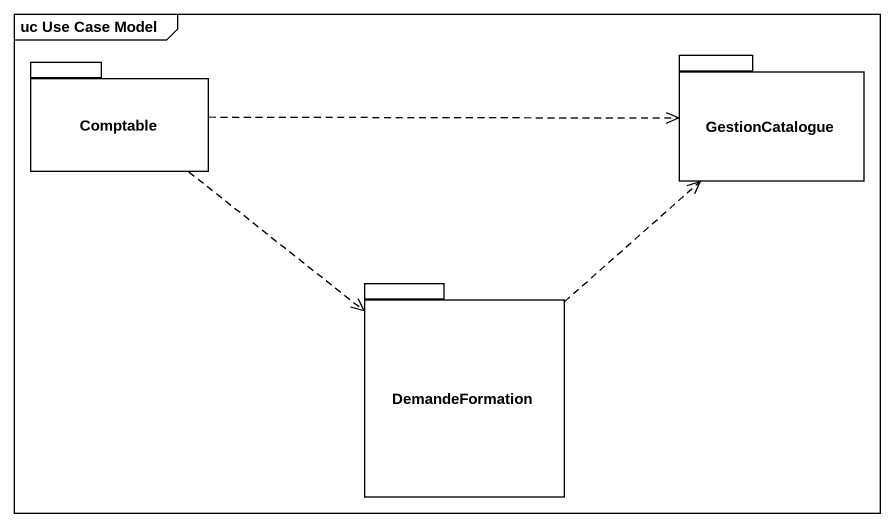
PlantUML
@startuml
mainframe uc Use Case Model
package Comptable {
}
package GestionCatalogue {
}
package DemandeFormation {
}
Comptable .right.> GestionCatalogue
Comptable ..> DemandeFormation
DemandeFormation .up.> GestionCatalogue
@enduml
